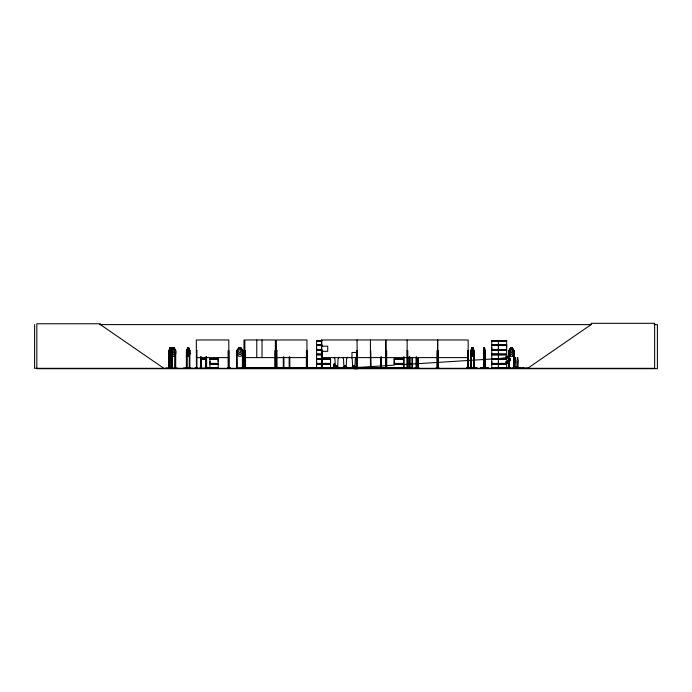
<?xml version="1.0" encoding="UTF-8"?>
<svg xmlns="http://www.w3.org/2000/svg" width="692" height="692" viewBox="0 0 692 692"><rect width="100%" height="100%" fill="white"/><g stroke="black" fill="none" stroke-linecap="round" stroke-linejoin="round"><path stroke-width="1.04" d="M209.935 363.421L209.935 359.364L218.179 359.364L218.17 363.421L209.935 363.421L209.944 361.397M218.17 361.397L218.17 359.364M321.789 363.421L316.59 363.421L316.599 361.397M321.789 349.547L316.59 349.547L316.599 347.522M330.525 361.397L330.525 359.364L322.42 359.364M402.485 363.421L394.241 363.421L394.25 359.364L402.485 359.364M506.648 363.421L491.752 363.421L491.761 361.397M491.752 349.547L491.752 345.498L506.648 345.498L506.639 349.547L491.752 349.547L491.761 347.522M498.404 363.421L498.404 361.397M498.404 349.547L498.404 347.522M506.639 347.522L506.639 345.498M247.399 367.988L237.235 367.859M318.259 368.308L330.733 367.988L316.599 368.032M353.162 367.988C370.185 365.566 350.178 372.59 353.266 365.869L354.269 365.869L354.269 367.798M359.779 367.98L352.15 368.161M483.812 350.584L483.872 368.317M484.954 350.541L484.435 354.442L483.682 352.782M515.125 367.651L515.358 361.985A1.47 0.735 -90 0 0 515.203 359.676L514.762 357.349L514.467 359.676A1.47 0.735 -90 0 0 514.32 361.985L514.467 367.651M517.789 357.444L517.971 359.676A1.47 0.735 -90 0 1 518.204 361.985L517.971 367.651L517.235 367.651L517.166 361.985A1.47 0.735 -90 0 1 517.322 359.676L517.365 357.721M186.961 350.541L186.875 368.317M471.166 368.317L471.07 350.472M172.04 350.541L172.023 368.317M172.308 350.584L171.201 347.86L169.981 347.86M175.188 368.308L175.344 350.472M334.098 368.265L334.271 364.087L334.703 368.265M242.563 350.559L243.048 350.688L240.894 347.938L238.723 347.938L237.633 350.688L237.633 352.782L239.086 354.442L240.539 354.442L241.966 352.782L241.966 350.688L240.894 347.938M514.346 366.803L514.701 367.097L514.147 367.063M513.966 366.994L514.346 367.071M517.253 366.855L516.803 366.916L517.564 366.812M517.175 367.019L517.547 367.028M334.072 366.172L334.245 364.087L333.406 368.265M480.274 368.308L488.569 368.308M480.369 368.317L488.474 368.317M483.812 350.472L483.474 368.317M517.244 366.942L516.768 366.682L516.768 367.971M316.573 368.308L330.75 368.265M336.658 366.371L336.632 366.016M498.378 368.153L498.404 364.234M471.84 350.688L472.195 348.301L472.939 350.688M333.553 368.265L334.184 364.087M372.097 368.265L368.784 367.962L372.123 368.317M372.106 367.988L368.784 367.988M213.231 368.265L213.3 367.677M472.939 347.938L473.484 352.782L472.757 354.442L472.022 354.442L471.278 350.688L471.832 347.938L472.999 347.938M173.19 348.301L172.706 351.917L173.692 352.998L174.194 350.688L173.692 348.301L173.138 348.301M484.019 347.86L483.466 350.688L483.95 347.86L484.599 347.86M484.53 356.25L485.083 353.43M517.253 357.894L517.504 357.444M183.544 367.988L192.635 368.265M189.271 368.265L189.331 350.688L188.786 347.938L187.644 347.938M467.861 368.308L467.844 367.677M165.89 367.988L178.052 368.274M333.198 368.265L334.132 364.087L335.464 368.265M333.146 368.265L334.124 364.087M510.575 347.938L509.719 352.782L510.86 354.442L512.002 354.442L513.127 352.782L512.279 347.938L510.575 347.938L508.862 350.688L508.81 353.456L510.549 356.25L512.357 356.25M513.568 350.68L514.165 350.688L514.156 368.317M353.837 365.99L353.612 366.397M344.85 366.111L345.17 366.483L344.971 366.051M345.1 366.284L345.17 366.016M353.69 365.99L353.698 366.449M506.829 368.274L516.258 368.274L516.466 367.357M506.864 367.988L510.973 368.317M510.93 368.265L506.864 368.231M321.391 368.265L321.425 367.677M325.327 368.308L325.569 367.798M472.939 351.917L472.567 352.998L471.84 351.917M171.184 351.917L170.431 352.998L170.431 348.301L171.184 350.688M243.152 367.962L243.134 350.662L240.928 347.86L238.688 347.86L236.482 350.662L236.482 353.456L238.688 356.25L240.928 356.25L243.134 353.456M278.063 367.954L273.85 367.954L278.063 368.317M384.285 367.988L387.632 367.962M405.425 368.265L408.808 367.954L405.4 368.274M435.891 367.988L439.524 368.231M514.441 357.721L515.099 357.565M194.997 368.265L197.592 367.954L195.006 368.231M195.006 367.98L197.557 367.962M199.192 368.265L216.423 367.988M187.688 347.86L186.555 350.688L187.705 347.938L187.16 352.782L187.887 354.442L188.613 354.442L189.331 352.782M188.726 356.181L189.911 353.456L188.743 356.25L187.627 356.25M473.017 356.25L471.814 356.25C470.352 353.595 470.179 350.437 471.875 347.86L473.017 347.86M472.939 356.181L474.141 353.456L472.956 356.25L472.956 347.86L474.107 350.688L474.141 353.456M402.554 368.265L410.728 367.954C405.849 367.4 413.202 369.822 412.579 367.651L411.809 367.651L411.809 368.291L411.939 357.92M403.998 368.274L403.998 367.677M404.275 367.988L394.25 368.032M410.901 368.248L419.179 368.248M412.371 368.248L412.38 367.651M169.981 356.25L171.201 356.25L172.239 353.43M171.201 356.25L172.334 353.456M283.158 368.265L283.218 367.677M321.693 368.265L321.685 350.688M172.369 350.463L172.239 368.317M513.698 350.688L513.646 368.317L513.481 350.455M513.654 368.3L513.793 367.677M527.745 368.3L519.087 368.127M171.651 349.771L172.68 347.86L174.22 347.86L175.733 350.662L175.733 353.456L174.168 356.25L172.619 356.25M174.142 356.181L175.733 353.456M512.314 356.25L513.992 353.43M204.616 358.984L205.628 357.608L204.65 359.053L202.566 359.053M328.242 367.677L328.337 368.317L328.484 367.677M328.7 368.308L328.838 368.161M344.062 368.161L343.388 368.032L343.388 366.881L343.647 367.798M352.297 368.3L352.972 368.317M354.806 368.161L355.022 368.3M355.238 368.308L355.42 366.881L355.16 367.798M507.651 362.79L509.995 360.618L509.995 358.447L507.651 356.276M507.668 362.859L510.091 360.653L510.056 358.413L507.651 357.357L505.861 357.357M316.573 354.278L321.789 354.442M491.727 354.278L506.656 354.442M491.752 368.144L491.761 364.234L506.648 364.234L506.648 368.144L491.727 368.308M527.676 368.308L591.124 324.6L591.124 323.311L654.641 323.311L654.641 368.317L34.6 368.317L34.6 324.6M326.183 368.161L325.569 368.032M328.44 368.317L328.051 367.859M334.816 368.161L334.426 364.087L335.412 368.265M334.643 368.317L334.85 366.881L335.101 367.798M335.283 368.317L334.85 368.032L338.154 368.144M335.707 368.317L335.231 368.291L334.452 364.087M337.298 368.317L337.722 368.317M337.973 368.308L338.154 366.881L337.895 367.798M343.362 368.161L344.209 368.3M343.18 368.317L346.908 368.317L345.792 368.291L346.692 368.032L346.692 366.881L346.441 367.798M352.332 368.317L352.116 366.881L352.375 367.798M236.413 368.274L237.235 367.677M355.1 367.608L394.336 365.142M401.879 364.667L492.194 358.975M99.544 324.6L591.452 324.6M654.156 324.6L657.4 324.6L657.4 368.689L36.832 368.689L36.832 323.769L100.357 323.769L100.357 324.6L163.874 368.317M316.581 340.611L321.789 340.611M491.744 340.611L506.656 340.611M321.789 340.775L316.581 340.758L316.599 344.685L321.789 344.685M316.599 341.018L321.78 341.018M491.761 341.018L506.639 341.018M316.538 344.962L321.797 344.962M491.692 344.962L506.708 344.962M316.538 345.213L321.797 345.213M491.692 345.213L506.708 345.213M321.789 345.498L316.59 345.498L316.59 349.547M321.841 346.182L327.723 346.182L327.723 351.32L321.841 351.32M187.627 347.86L188.804 347.86L189.876 350.688L189.911 353.456M512.357 347.86L510.549 347.86L508.81 350.662L509.537 350.688L509.45 368.317M170.007 347.938L171.184 347.938L171.737 352.782L171.002 354.442L170.258 354.442L169.505 352.782L170.068 347.938L168.952 350.688L169.03 368.317M484.59 347.938L483.959 347.938L483.682 350.688L483.647 368.317M484.4 348.301L484.149 352.998L484.331 348.301M316.538 349.832L321.797 349.832M491.692 349.832L506.708 349.832M316.538 350.083L321.797 350.083M491.692 350.083L506.708 350.083M321.789 350.368L316.59 350.368L316.59 354.269L321.789 354.269L316.599 354.166M169.22 350.437L169.185 368.317L169.211 367.677L168.623 367.677M189.556 350.437L189.539 368.317M473.717 350.437L473.752 368.317M175.05 350.688L175.733 350.662L175.673 368.317M189.85 350.662L189.305 350.688M474.081 350.662L474.107 368.317L474.141 367.677M512.279 347.938L514.095 350.662L512.314 347.86M169.246 350.688L168.684 350.688L168.64 368.317M171.728 350.688L172.299 350.688L171.14 347.86L171.123 368.317M186.909 350.688L186.364 350.688L186.373 368.317M196.338 350.688L196.978 350.688M243.973 350.688L244.207 368.317M244.856 350.688L245.487 350.688L245.548 368.317M276.393 350.688L277.025 350.688M321.451 350.688L322.403 350.688L322.403 368.317L322.463 367.677M357.072 350.688L356.475 350.688L356.579 368.317M370.436 350.688L370.834 368.317M385.998 350.688L386.629 350.688L386.69 368.317M407.155 350.688L407.787 350.688L407.726 368.317M470.724 350.688L471.33 350.688M473.717 350.688L474.305 350.688L474.331 368.317M356.579 352.453L351.986 352.453L351.986 357.6M470.69 353.456L471.892 356.181M508.905 353.43L510.592 356.25M491.761 354.166L506.639 354.166L506.648 350.368L491.752 350.368L491.752 354.269L506.656 354.269M321.789 354.633L316.581 354.624L316.599 358.551L321.789 358.551M506.656 354.65L491.744 354.65L491.761 358.551C495.861 360.904 507.331 354.935 509.684 359.883L506.596 360.618M316.599 354.884L321.78 354.884M491.761 354.884L506.639 354.884M484.599 356.25L483.95 356.25L483.397 353.43L484.019 356.25M505.947 356.242L508.118 356.242L507.997 356.838M505.947 356.838L508.118 356.838M196.338 357.608L228.81 357.608M244.856 357.608L275.399 357.608M276.393 357.608L306.937 357.608M321.806 357.608L385.712 357.608M385.998 357.608L468.155 357.608M509.995 358.447L507.668 356.207M209.935 358.551L218.179 358.551M322.42 358.551L330.534 358.551M394.241 358.551L402.485 358.551M209.875 358.837L218.24 358.837M316.538 358.837L321.797 358.837M322.368 358.837L330.594 358.837M394.18 358.837L402.545 358.837M491.692 358.837L506.708 358.837M204.642 358.984L202.6 358.984L201.623 357.608M209.875 359.087L218.24 359.087M316.538 359.087L321.797 359.087M322.368 359.087L330.594 359.087M394.18 359.087L402.545 359.087M491.692 359.087L506.708 359.087M321.789 359.364L316.59 359.364L316.59 363.421M506.648 359.364L491.752 359.364L491.752 363.421M514.467 359.676L514.39 359.676A1.47 0.735 -90 0 0 514.242 361.985L514.39 367.651L515.203 367.651M515.125 358.084L515.203 359.676M510.091 360.653L505.861 361.691M515.281 361.985L515.358 361.985A1.47 0.735 -90 0 0 515.125 359.676M505.947 362.124L508.118 362.124M505.947 362.72L508.118 362.72L507.997 362.124M506.077 362.859L507.703 362.859M322.42 363.421L330.534 363.421L330.534 359.364M209.875 363.698L218.24 363.698M316.538 363.698L321.797 363.698M322.368 363.698L330.594 363.698M394.18 363.698L402.545 363.698M491.692 363.698L506.708 363.698M209.875 363.949L218.24 363.949M316.538 363.949L321.797 363.949M322.368 363.949L330.594 363.949M394.18 363.949L402.545 363.949M491.692 363.949L506.708 363.949M321.789 364.234L316.59 364.234L316.59 368.144M322.42 364.234L330.534 364.234L330.534 368.144M394.241 364.234L402.485 364.234M513.914 366.682L514.701 366.812M516.82 366.994L517.581 367.011M513.533 367.357L515.687 367.357L515.687 368.127M516.379 367.357L518.533 367.357L518.533 368.127M417.492 367.651L418.262 367.651M170.95 367.677L172.291 367.677M174.998 367.677L175.681 367.677M186.918 367.677L186.312 367.677L186.347 368.317M189.253 367.677L189.859 367.677L189.842 368.317M201.199 367.677L200.429 367.677L200.429 368.317L200.576 356.908M205.887 367.677L206.657 367.677M228.196 367.677L228.957 367.677M243.117 367.677L242.382 367.677L242.382 368.317L242.442 350.463M243.913 367.677L409.889 367.677M416.722 367.677L415.97 367.677L415.97 368.317M437.128 367.677L438.296 367.677M468.328 367.677L467.576 367.677L467.576 368.317M470.776 367.677L471.39 367.677M473.752 367.677L474.357 367.677M483.423 367.677L483.898 367.677M484.945 367.677L485.421 367.677M508.862 367.677L509.597 367.677L509.589 368.317M513.499 367.677L514.225 367.677M227.729 368.274L230.22 367.962L227.642 368.317M283.954 367.859L289.1 367.859M305.388 368.317L308.805 368.274L305.466 368.274M379.06 367.954L383.809 368.265M466.598 368.317L477.091 368.317M519.692 367.85L520.635 367.85M522.538 367.85L523.481 367.85M209.935 368.144L209.944 364.234L218.179 364.234L218.179 368.144L205.403 367.954L218.17 368.032M227.685 367.988L230.228 367.988M278.02 367.988L273.928 368.274M308.77 367.98L305.397 367.954M415.07 368.274L418.409 368.274M466.607 367.954L477.117 367.988M480.36 367.988L488.483 367.988M491.761 368.032L506.639 368.032M516.466 367.971L518.446 367.971L518.446 367.357M419.438 368.282L414.992 367.954M477.125 368.265L466.633 367.98M512.184 368.274L527.918 368.3M394.198 368.3L404.275 368.231L404.206 367.677M357.202 367.962L357.072 339.971M289.844 367.954L289.766 356.908M417.7 368.248L417.613 357.92L417.423 368.205M175.033 368.265L175.05 353.794M210.619 368.265L210.576 367.677M201.597 357.608L202.6 359.053M171.953 352.782L172.957 354.442L173.951 354.442L174.938 352.782L174.194 347.938L172.645 347.938L171.953 350.688L171.893 368.317M174.168 347.86L175.69 350.688M514.727 368.3L514.64 367.357M170.068 356.181L168.848 353.456L170.05 356.25L170.05 347.86L168.883 350.688L168.9 368.317M188.726 347.938L189.816 350.688L189.798 368.317M187.705 356.181L186.52 353.456L187.688 356.25M484.53 347.86L485.153 350.688L484.98 368.317M484.521 347.938L484.798 350.688M334.34 364.087L334.426 366.172M517.166 361.985L517.322 367.651M517.512 367.357L517.512 367.971M517.4 367.357L517.434 368.127M517.192 366.682L517.097 367.971M516.855 366.682L516.855 367.971M516.189 368.317L512.115 368.317M515.601 367.357L515.601 367.971M514.58 367.357L514.58 368.127M514.346 366.682L514.346 367.971M514.251 366.682L514.225 368.317M513.992 350.688L513.948 368.317M509.295 350.463L509.39 368.317M509.165 367.677L509.165 368.317M509.061 350.688L509.009 368.317M508.905 350.688L508.931 368.317M498.396 340.775L498.404 344.685M498.396 345.498L498.396 349.547M498.404 350.368L498.396 354.269M498.396 354.65L498.404 358.551M498.396 359.364L498.396 363.421M485.386 368.317L484.997 350.688L485.196 368.317M485.222 350.688L485.265 368.317M483.578 367.677L483.544 368.317M473.968 367.677L473.968 368.317M471.814 347.86L471.814 356.25M471.33 353.794L471.364 368.317M471.027 354.832L470.993 368.317M470.828 350.688L470.811 368.317M468.268 368.317L468.268 350.688L467.636 350.688L467.697 368.317M468.155 368.317L468.155 339.971L385.998 339.971L386.024 368.317M438.296 368.317L438.235 350.688L437.18 350.688L437.128 368.317M438.123 350.688L438.183 368.317M438.045 367.677L438.027 368.317M437.811 350.688L437.811 368.317M437.699 339.971L437.664 368.317M437.603 339.971L437.629 368.317M437.379 367.677L437.396 368.317M437.301 350.688L437.24 368.317M418.193 357.92L418.262 368.291M418.132 357.92L418.063 368.291M416.662 357.055L416.601 368.317M416.541 357.055L416.541 368.317M416.221 367.677L416.238 368.317M416.03 357.055L416.082 368.317M412.518 357.92L412.518 368.291M412.025 367.651L412.017 368.291M409.872 368.317L409.82 356.908L409.768 368.317M409.24 356.908L409.24 368.317M409.18 356.908L409.18 368.317M408.591 367.772L408.591 368.317M407.839 367.677L407.839 368.317M407.588 367.677L407.571 368.317M407.268 350.688L407.363 368.317M407.155 339.971L407.095 368.317M404.137 356.908L404.145 368.317M403.652 367.677L403.644 368.317M403.505 356.908L403.557 368.317M403.436 367.677L403.436 368.317M394.241 359.364L394.241 363.421M386.508 350.688L386.568 368.317M386.413 367.677L386.43 368.317M386.205 367.677L386.188 368.317M386.11 350.688L386.11 368.317M385.738 368.317L385.825 350.688L385.539 368.317M385.643 368.317L385.712 339.971L321.806 339.971L321.745 368.317M385.444 367.677L385.427 368.317M381.448 357.055L381.448 368.317M381.283 357.055L381.283 368.317M381.214 367.677L381.188 368.317M381.032 357.055L380.981 368.317M380.868 357.055L380.868 368.317L380.816 367.677M370.696 350.688L370.722 368.317M370.549 350.688L370.549 368.317M370.436 339.971L370.436 368.317M356.925 350.688L356.977 368.317M356.769 350.688L356.812 368.317M356.622 367.677L356.657 368.317M356.363 357.055L356.406 368.317M356.293 367.677L356.285 368.317M345.55 367.798L345.55 365.869L344.538 365.869L344.538 367.798M337.004 367.798L337.004 365.869L335.992 365.869L335.992 367.798M328.873 367.798L328.795 368.317L328.778 367.677M328.639 367.677L328.579 368.317M328.12 367.677L328.207 368.317M324.081 367.859L324.081 368.317M323.994 367.677L323.917 368.317M323.795 367.677L323.813 368.317M323.648 367.677L323.657 368.317M323.501 367.677L323.553 368.317M323.423 367.677L323.372 368.317M321.875 367.677L321.875 368.317M321.451 339.971L321.451 368.317M321.053 367.772L321.053 368.317M307.032 368.317L307.058 350.688L306.426 350.688L306.366 368.317M307.014 368.317L306.937 339.971L276.393 339.971L276.437 368.317M306.841 367.677L306.859 368.317M306.617 367.677L306.634 368.317M306.539 350.688L306.478 368.317M289.697 367.677L289.697 368.317M289.17 356.908L289.17 368.317L289.1 367.677M283.884 356.908L283.954 368.317M283.288 356.908L283.288 368.317M277.085 367.677L277.085 368.317M276.904 350.688L276.964 368.317M276.817 367.677L276.835 368.317M276.506 350.688L276.584 368.317M275.52 368.317L275.52 350.688L274.888 350.688L274.94 368.317M275.329 368.317L275.399 339.971L244.856 339.971L244.882 368.317L244.977 350.688M275.079 367.677L275.096 368.317M274.828 367.677L274.828 368.317M262.026 339.971L262.026 357.608M256.775 339.971L256.775 357.608M245.375 350.688L245.435 368.317M245.279 367.677L245.297 368.317M245.063 367.677L245.046 368.317M244.683 367.772L244.683 368.317M244.042 367.772L244.112 368.317M243.982 339.971L243.973 368.317M242.978 367.677L242.978 368.317M237.235 368.317L237.105 350.463L236.569 350.688L236.638 368.317M237.097 367.677L237.097 368.317M228.957 368.317L228.896 350.688L228.256 350.688L228.282 368.317M228.81 368.317L228.81 339.971L196.338 339.971L196.424 368.317L196.519 367.677M228.715 367.677L228.732 368.317M228.343 350.688L228.421 368.317M213.569 367.677L213.594 368.317M213.395 367.677L213.378 368.317M213.049 367.677L213.049 368.317M210.766 367.677L210.8 368.317M210.541 367.677L210.498 368.317M210.247 367.677L210.256 368.317M206.588 356.908L206.553 368.317L206.51 356.908M206.13 367.677L206.112 368.317M206.034 356.908L205.974 368.317M205.948 356.908L205.887 368.317M201.13 356.908L201.113 368.317M201.052 356.908L201.052 368.317M200.671 367.677L200.654 368.317M196.891 350.688L196.952 368.317L197.047 367.677L196.277 367.677L196.277 368.317M196.805 367.677L196.813 368.317M189.504 350.688L189.47 368.317M186.667 352.756L186.667 350.688L186.606 368.317M186.667 354.832L186.702 368.317M175.457 350.688L175.457 368.317M175.387 367.677L175.361 368.317M171.728 353.794L171.694 368.317M171.581 355.87L171.573 368.317L171.408 355.87M171.244 367.677L171.261 368.317M171.002 355.87L171.002 368.317M355.973 357.262A2.206 2.206 0 0 1 355.325 358.819L354.875 367.322L352.669 367.322L352.211 358.819A2.206 2.206 0 0 1 351.562 357.262M347.246 357.262A2.206 2.206 0 0 1 346.597 358.819L346.147 367.322L343.941 367.322L343.483 358.819A2.206 2.206 0 0 1 342.834 357.262M338.708 357.262A2.206 2.206 0 0 1 338.059 358.819L337.601 367.322L335.395 367.322L334.937 358.819A2.206 2.206 0 0 1 334.297 357.262M188.06 348.301L187.705 351.917L188.423 352.998L188.795 350.688L187.999 348.301M511.137 348.301L510.584 351.917L511.708 352.998L512.288 350.688L511.708 348.301L511.137 348.301M239.432 348.301L238.731 351.917L239.432 352.998L240.159 352.998L240.894 350.688L240.159 348.301L239.432 348.301M506.656 340.758L491.744 340.767L491.761 344.685L506.648 344.685L506.648 340.775"/></g></svg>
